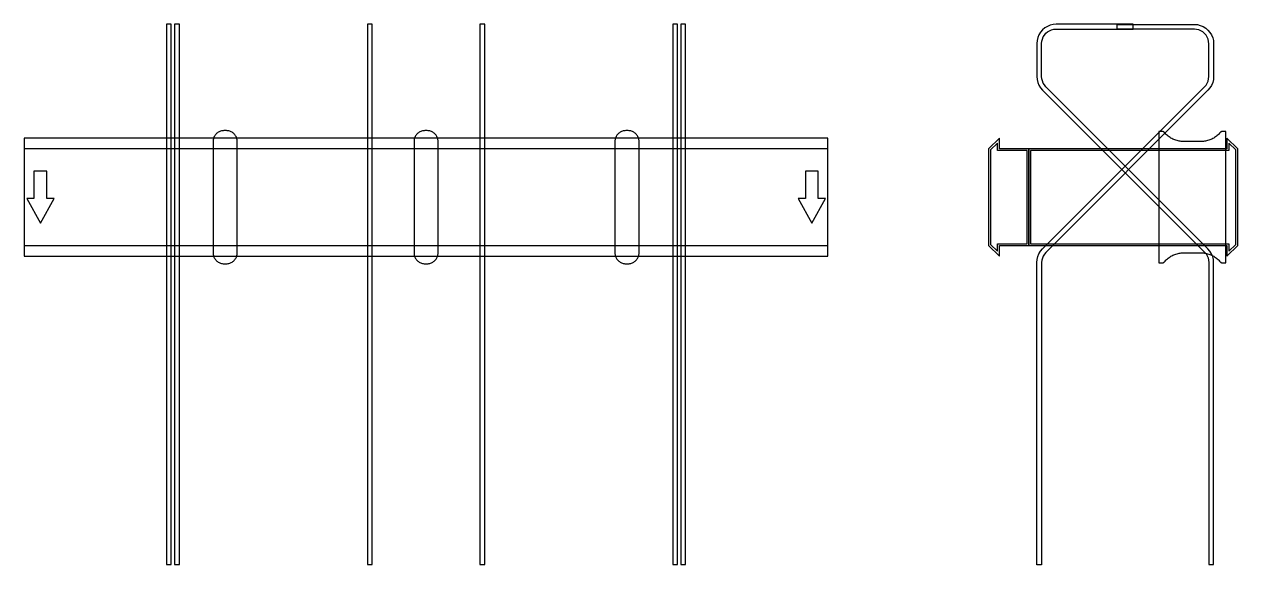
# Model space of a CAD drawing. Extents: x 0 to 1510, y -457 to 215.
import ezdxf

# ---------------------------------------------------------------- set-up
doc = ezdxf.new("R2010")
doc.units = 0
doc.layers.add('Halfen', color=7, linetype='CONTINUOUS')

msp = doc.modelspace()

# ---------------------------------------------------------------- linework, layer by layer
at = {"layer": 'Halfen', "color": 7}
for points in [[(183, -457.177), (183, 215.147), (177, 215.147), (177, -457.177)], [(193, -457.177), (193, 215.147), (187, 215.147), (187, -457.177)], [(433, -457.177), (433, 215.147), (427, 215.147), (427, -457.177)], [(573, -457.177), (573, 215.147), (567, 215.147), (567, -457.177)], [(813, -457.177), (813, 215.147), (807, 215.147), (807, -457.177)], [(823, -457.177), (823, 215.147), (817, 215.147), (817, -457.177)], [(1480, -457.177), (1480, -81.213), (1479.705, -77.459), (1478.825, -73.797), (1477.384, -70.317), (1475.416, -67.106), (1472.971, -64.243), (1271.272, 137.456), (1269.438, 139.604), (1267.962, 142.012), (1266.881, 144.621), (1266.222, 147.368), (1266, 150.184), (1266, 191.147), (1266.222, 193.963), (1266.881, 196.71), (1267.962, 199.319), (1269.438, 201.728), (1271.272, 203.875), (1273.42, 205.71), (1275.828, 207.186), (1278.438, 208.266), (1281.184, 208.926), (1284, 209.147), (1380, 209.147), (1380, 215.147), (1284, 215.147), (1280.246, 214.852), (1276.584, 213.973), (1273.104, 212.532), (1269.893, 210.564), (1267.029, 208.118), (1264.584, 205.254), (1262.616, 202.043), (1261.175, 198.564), (1260.295, 194.902), (1260, 191.147), (1260, 150.184), (1260.295, 146.429), (1261.175, 142.767), (1262.616, 139.288), (1264.584, 136.077), (1267.029, 133.213), (1468.728, -68.485), (1470.562, -70.633), (1472.038, -73.041), (1473.119, -75.651), (1473.778, -78.397), (1474, -81.213), (1474, -457.177)], [(1260, -457.324), (1260, -81.361), (1260.295, -77.606), (1261.175, -73.944), (1262.616, -70.465), (1264.584, -67.254), (1267.029, -64.39), (1468.728, 137.308), (1470.562, 139.456), (1472.038, 141.865), (1473.119, 144.474), (1473.778, 147.221), (1474, 150.036), (1474, 191), (1473.778, 193.816), (1473.119, 196.562), (1472.038, 199.172), (1470.562, 201.58), (1468.728, 203.728), (1466.58, 205.562), (1464.172, 207.038), (1461.562, 208.119), (1458.816, 208.778), (1456, 209), (1360, 209), (1360, 215), (1456, 215), (1459.754, 214.705), (1463.416, 213.825), (1466.896, 212.384), (1470.107, 210.416), (1472.971, 207.971), (1475.416, 205.107), (1477.384, 201.896), (1478.825, 198.416), (1479.705, 194.754), (1480, 191), (1480, 150.036), (1479.705, 146.282), (1478.825, 142.62), (1477.384, 139.141), (1475.416, 135.929), (1472.971, 133.066), (1271.272, -68.633), (1269.438, -70.78), (1267.962, -73.189), (1266.881, -75.798), (1266.222, -78.545), (1266, -81.361), (1266, -457.324)], [(265, -69.3), (265, -56.8), (265, 69.3), (264.958, 70.359), (264.834, 71.412), (264.627, 72.452), (264.339, 73.472), (263.972, 74.466), (263.529, 75.429), (263.011, 76.354), (262.422, 77.235), (261.765, 78.068), (261.046, 78.846), (260.268, 79.565), (259.435, 80.222), (258.554, 80.811), (257.629, 81.329), (256.666, 81.772), (255.672, 82.139), (254.652, 82.427), (253.612, 82.634), (252.559, 82.758), (251.5, 82.8), (248.5, 82.8), (247.441, 82.758), (246.388, 82.634), (245.348, 82.427), (244.328, 82.139), (243.334, 81.772), (242.371, 81.329), (241.446, 80.811), (240.565, 80.222), (239.732, 79.565), (238.954, 78.846), (238.235, 78.068), (237.578, 77.235), (236.989, 76.354), (236.471, 75.429), (236.028, 74.466), (235.661, 73.472), (235.373, 72.452), (235.166, 71.412), (235.042, 70.359), (235, 69.3), (235, -56.8), (235, -69.3), (235.042, -70.359), (235.166, -71.412), (235.373, -72.452), (235.661, -73.472), (236.028, -74.466), (236.471, -75.429), (236.989, -76.354), (237.578, -77.235), (238.235, -78.068), (238.954, -78.846), (239.732, -79.565), (240.565, -80.222), (241.446, -80.811), (242.371, -81.329), (243.334, -81.772), (244.328, -82.139), (245.348, -82.427), (246.388, -82.634), (247.441, -82.758), (248.5, -82.8), (251.5, -82.8), (252.559, -82.758), (253.612, -82.634), (254.652, -82.427), (255.672, -82.139), (256.666, -81.772), (257.629, -81.329), (258.554, -80.811), (259.435, -80.222), (260.268, -79.565), (261.046, -78.846), (261.765, -78.068), (262.422, -77.235), (263.011, -76.354), (263.529, -75.429), (263.972, -74.466), (264.339, -73.472), (264.627, -72.452), (264.834, -71.412), (264.958, -70.359), (265, -69.3)], [(515, -69.3), (515, -56.8), (515, 69.3), (514.958, 70.359), (514.834, 71.412), (514.627, 72.452), (514.339, 73.472), (513.972, 74.466), (513.529, 75.429), (513.011, 76.354), (512.422, 77.235), (511.765, 78.068), (511.046, 78.846), (510.268, 79.565), (509.435, 80.222), (508.554, 80.811), (507.629, 81.329), (506.666, 81.772), (505.672, 82.139), (504.652, 82.427), (503.612, 82.634), (502.559, 82.758), (501.5, 82.8), (498.5, 82.8), (497.441, 82.758), (496.388, 82.634), (495.348, 82.427), (494.328, 82.139), (493.334, 81.772), (492.371, 81.329), (491.446, 80.811), (490.565, 80.222), (489.732, 79.565), (488.954, 78.846), (488.235, 78.068), (487.578, 77.235), (486.989, 76.354), (486.471, 75.429), (486.028, 74.466), (485.661, 73.472), (485.373, 72.452), (485.166, 71.412), (485.042, 70.359), (485, 69.3), (485, -56.8), (485, -69.3), (485.042, -70.359), (485.166, -71.412), (485.373, -72.452), (485.661, -73.472), (486.028, -74.466), (486.471, -75.429), (486.989, -76.354), (487.578, -77.235), (488.235, -78.068), (488.954, -78.846), (489.732, -79.565), (490.565, -80.222), (491.446, -80.811), (492.371, -81.329), (493.334, -81.772), (494.328, -82.139), (495.348, -82.427), (496.388, -82.634), (497.441, -82.758), (498.5, -82.8), (501.5, -82.8), (502.559, -82.758), (503.612, -82.634), (504.652, -82.427), (505.672, -82.139), (506.666, -81.772), (507.629, -81.329), (508.554, -80.811), (509.435, -80.222), (510.268, -79.565), (511.046, -78.846), (511.765, -78.068), (512.422, -77.235), (513.011, -76.354), (513.529, -75.429), (513.972, -74.466), (514.339, -73.472), (514.627, -72.452), (514.834, -71.412), (514.958, -70.359), (515, -69.3)], [(765, -69.3), (765, -56.8), (765, 69.3), (764.958, 70.359), (764.834, 71.412), (764.627, 72.452), (764.339, 73.472), (763.972, 74.466), (763.529, 75.429), (763.011, 76.354), (762.422, 77.235), (761.765, 78.068), (761.046, 78.846), (760.268, 79.565), (759.435, 80.222), (758.554, 80.811), (757.629, 81.329), (756.666, 81.772), (755.672, 82.139), (754.652, 82.427), (753.612, 82.634), (752.559, 82.758), (751.5, 82.8), (748.5, 82.8), (747.441, 82.758), (746.388, 82.634), (745.348, 82.427), (744.328, 82.139), (743.334, 81.772), (742.371, 81.329), (741.446, 80.811), (740.565, 80.222), (739.732, 79.565), (738.954, 78.846), (738.235, 78.068), (737.578, 77.235), (736.989, 76.354), (736.471, 75.429), (736.028, 74.466), (735.661, 73.472), (735.373, 72.452), (735.166, 71.412), (735.042, 70.359), (735, 69.3), (735, -56.8), (735, -69.3), (735.042, -70.359), (735.166, -71.412), (735.373, -72.452), (735.661, -73.472), (736.028, -74.466), (736.471, -75.429), (736.989, -76.354), (737.578, -77.235), (738.235, -78.068), (738.954, -78.846), (739.732, -79.565), (740.565, -80.222), (741.446, -80.811), (742.371, -81.329), (743.334, -81.772), (744.328, -82.139), (745.348, -82.427), (746.388, -82.634), (747.441, -82.758), (748.5, -82.8), (751.5, -82.8), (752.559, -82.758), (753.612, -82.634), (754.652, -82.427), (755.672, -82.139), (756.666, -81.772), (757.629, -81.329), (758.554, -80.811), (759.435, -80.222), (760.268, -79.565), (761.046, -78.846), (761.765, -78.068), (762.422, -77.235), (763.011, -76.354), (763.529, -75.429), (763.972, -74.466), (764.339, -73.472), (764.627, -72.452), (764.834, -71.412), (764.958, -70.359), (765, -69.3)], [(1495, -81.8), (1495, 81.8), (1491, 81.8), (1490.846, 81.797), (1490.691, 81.786), (1490.538, 81.769), (1490.385, 81.746), (1490.234, 81.715), (1490.084, 81.678), (1489.936, 81.634), (1489.789, 81.584), (1489.646, 81.527), (1489.505, 81.464), (1489.366, 81.395), (1489.231, 81.32), (1489.1, 81.239), (1488.972, 81.153), (1488.848, 81.06), (1488.728, 80.963), (1488.613, 80.86), (1488.502, 80.752), (1488.397, 80.639), (1488.296, 80.522), (1487.41, 79.491), (1486.479, 78.5), (1485.505, 77.551), (1484.491, 76.646), (1483.437, 75.787), (1482.347, 74.975), (1481.222, 74.211), (1480.064, 73.499), (1478.876, 72.838), (1477.66, 72.23), (1476.418, 71.676), (1475.153, 71.178), (1473.867, 70.736), (1472.563, 70.351), (1471.243, 70.024), (1469.911, 69.756), (1468.567, 69.547), (1467.216, 69.397), (1465.859, 69.307), (1464.5, 69.277), (1442.5, 69.277), (1441.141, 69.307), (1439.784, 69.397), (1438.433, 69.547), (1437.089, 69.756), (1435.757, 70.024), (1434.437, 70.351), (1433.133, 70.736), (1431.847, 71.178), (1430.582, 71.676), (1429.34, 72.23), (1428.124, 72.838), (1426.936, 73.499), (1425.778, 74.211), (1424.653, 74.975), (1423.563, 75.787), (1422.509, 76.646), (1421.495, 77.551), (1420.521, 78.5), (1419.59, 79.491), (1418.704, 80.522), (1418.603, 80.639), (1418.498, 80.752), (1418.387, 80.86), (1418.272, 80.963), (1418.152, 81.06), (1418.028, 81.153), (1417.9, 81.239), (1417.769, 81.32), (1417.634, 81.395), (1417.495, 81.464), (1417.354, 81.527), (1417.211, 81.584), (1417.064, 81.634), (1416.916, 81.678), (1416.766, 81.715), (1416.615, 81.746), (1416.462, 81.769), (1416.309, 81.786), (1416.154, 81.797), (1416, 81.8), (1412, 81.8), (1412, -81.8), (1416, -81.8), (1416.154, -81.797), (1416.309, -81.786), (1416.462, -81.769), (1416.615, -81.746), (1416.766, -81.715), (1416.916, -81.678), (1417.064, -81.634), (1417.211, -81.584), (1417.354, -81.527), (1417.495, -81.464), (1417.634, -81.395), (1417.769, -81.32), (1417.9, -81.239), (1418.028, -81.153), (1418.152, -81.06), (1418.272, -80.963), (1418.387, -80.86), (1418.498, -80.752), (1418.603, -80.639), (1418.704, -80.522), (1419.59, -79.491), (1420.521, -78.5), (1421.495, -77.551), (1422.509, -76.646), (1423.563, -75.787), (1424.653, -74.975), (1425.778, -74.211), (1426.936, -73.499), (1428.124, -72.838), (1429.34, -72.23), (1430.582, -71.676), (1431.847, -71.178), (1433.133, -70.736), (1434.437, -70.351), (1435.757, -70.024), (1437.089, -69.756), (1438.433, -69.547), (1439.784, -69.397), (1441.141, -69.307), (1442.5, -69.277), (1464.5, -69.277), (1465.859, -69.307), (1467.216, -69.397), (1468.567, -69.547), (1469.911, -69.756), (1471.243, -70.024), (1472.563, -70.351), (1473.867, -70.736), (1475.153, -71.178), (1476.418, -71.676), (1477.66, -72.23), (1478.876, -72.838), (1480.064, -73.499), (1481.222, -74.211), (1482.347, -74.975), (1483.437, -75.787), (1484.491, -76.646), (1485.505, -77.551), (1486.479, -78.5), (1487.41, -79.491), (1488.296, -80.522), (1488.397, -80.639), (1488.502, -80.752), (1488.613, -80.86), (1488.728, -80.963), (1488.848, -81.06), (1488.972, -81.153), (1489.1, -81.239), (1489.231, -81.32), (1489.366, -81.395), (1489.505, -81.464), (1489.646, -81.527), (1489.789, -81.584), (1489.936, -81.634), (1490.084, -81.678), (1490.234, -81.715), (1490.385, -81.746), (1490.538, -81.769), (1490.691, -81.786), (1490.846, -81.797), (1491, -81.8)], [(0, -73.5), (1000, -73.5), (1000, 73.5), (0, 73.5)], [(1250, -60), (1250, 60), (1213.5, 60), (1213.5, 73.5), (1200, 60), (1200, -60), (1213.5, -73.5), (1213.5, -60)], [(1248, -58), (1248, 58), (1211, 58), (1211, 67.25), (1202.5, 58.75), (1202.5, -58.75), (1211, -67.25), (1211, -58)], [(1510, -60), (1510, 60), (1496.5, 73.5), (1496.5, 60), (1250, 60), (1250, -60), (1496.5, -60), (1496.5, -73.5)], [(1507.5, -58.75), (1507.5, 58.75), (1499, 67.25), (1499, 58), (1252, 58), (1252, -58), (1499, -58), (1499, -67.25)], [(0, -60), (1000, -60), (1000, 60), (0, 60)], [(20, -32.5), (37, -1.5), (28, -1.5), (28, 32.5), (12, 32.5), (12, -1.5), (3, -1.5)], [(980, -32.5), (997, -1.5), (988, -1.5), (988, 32.5), (972, 32.5), (972, -1.5), (963, -1.5)]]:
    msp.add_lwpolyline(points, close=True, dxfattribs=at)

doc.saveas('drawing.dxf')
